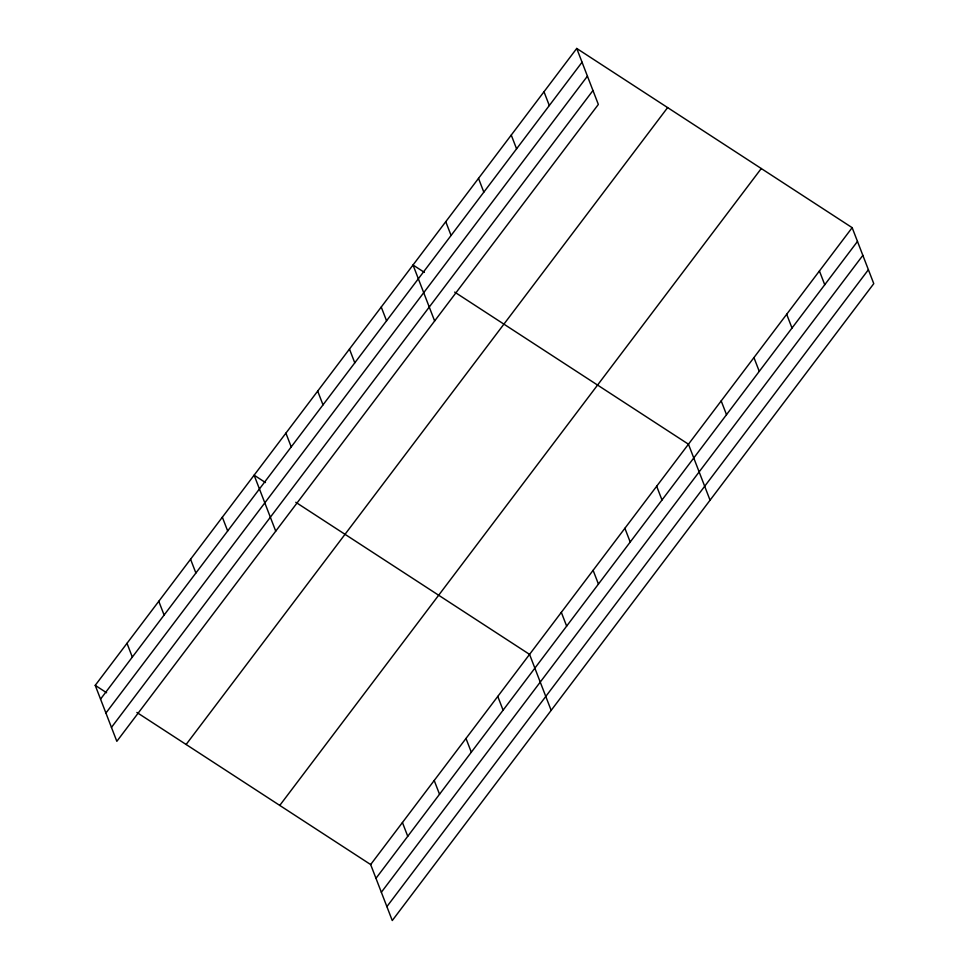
<?xml version="1.0" encoding="UTF-8"?>
<svg xmlns="http://www.w3.org/2000/svg" width="969" height="969" viewBox="0 0 969 969"><rect width="100%" height="100%" fill="white"/><g stroke="black" fill="none" stroke-linecap="round" stroke-linejoin="round"><path stroke-width="1.45" d="M576.737 48.45L598.345 104.446L116.837 741.333L95.228 685.349L576.737 48.45L852.163 227.667L873.772 283.651L392.263 920.55L370.655 864.554L136.883 712.457M100.546 699.121L582.054 62.222M105.912 713.051L587.432 76.151M111.459 727.404L592.967 90.505M186.121 744.483L667.629 107.595M279.762 805.421L761.283 168.521M370.655 864.554L852.163 227.667M375.972 878.326L857.48 241.438M381.35 892.267L862.858 255.368M386.885 906.621L868.394 269.721M424.386 272.386L413.024 264.997L434.633 320.981M454.679 292.105L688.45 444.202L710.059 500.198M265.482 482.562L254.12 475.173L275.729 531.157M295.787 502.281L529.558 654.378L551.155 710.374M95.228 685.349L106.59 692.738M819.423 270.969L824.74 284.741M786.683 314.283L792 328.055M753.943 357.585L759.26 371.357M721.19 400.9L726.508 414.671M543.997 91.764L549.314 105.536M656.679 486.244L661.984 500.016M511.257 135.066L516.574 148.838M624.896 528.275L630.213 542.046M478.516 178.381L483.822 192.153M593.113 570.317L598.43 584.089M445.764 221.683L451.082 235.455M561.33 612.347L566.647 626.119M381.241 307.028L386.558 320.8M497.775 696.42L503.093 710.192M349.47 349.07L354.775 362.842M465.992 738.451L471.309 752.223M317.687 391.101L323.004 404.872M434.209 780.493L439.526 794.265M285.903 433.131L291.221 446.903M402.438 822.524L407.743 836.295M222.349 517.204L227.667 530.976M190.566 559.246L195.883 573.018M158.783 601.277L164.1 615.049M127.012 643.307L132.317 657.079"/></g></svg>
